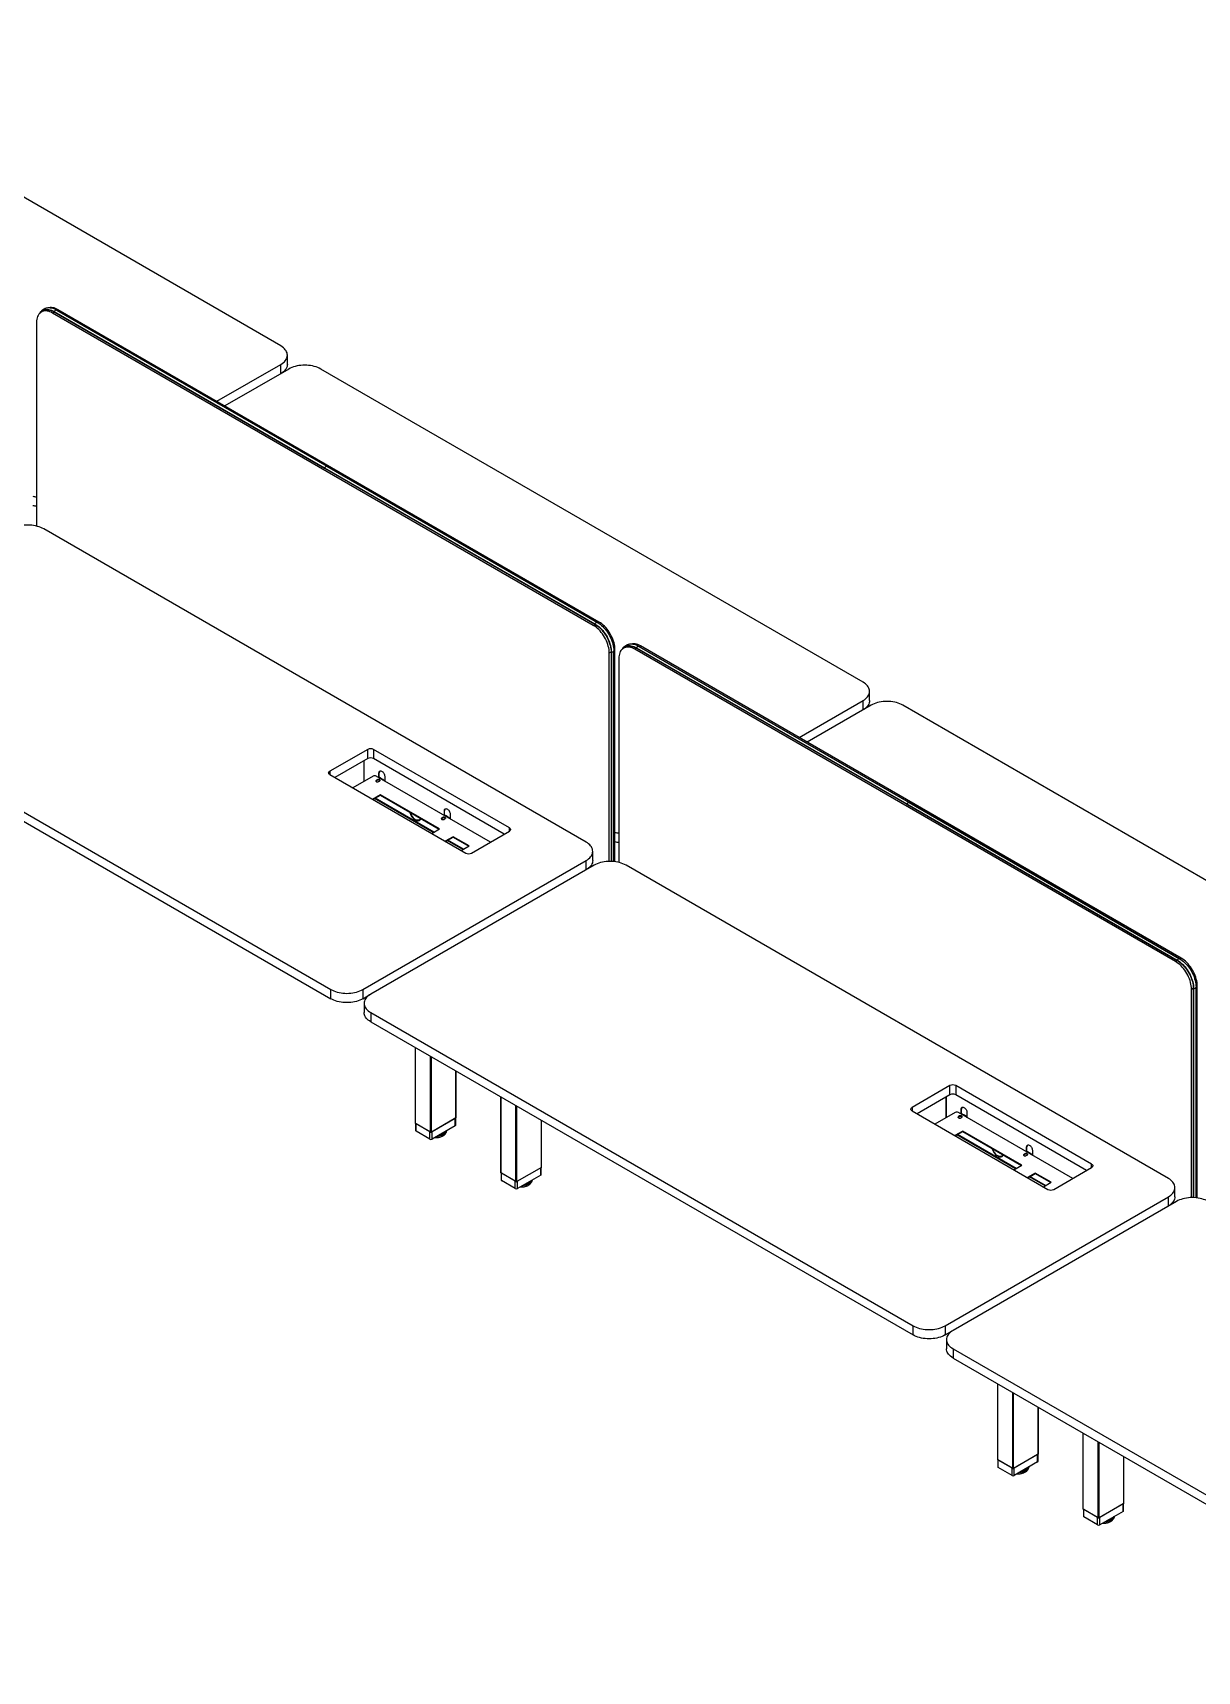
# Model space of a CAD drawing. Header units: millimetres. Extents: x -429 to 16771, y -1239 to 5751.
# Drawn here: x 11044 to 13625, y -183 to 3448 of the extents above; entities that cross this region are included whole.
import ezdxf

# ---------------------------------------------------------------- set-up
doc = ezdxf.new("R2010")
doc.units = ezdxf.units.MM
doc.header["$LTSCALE"] = 100

msp = doc.modelspace()

# ---------------------------------------------------------------- linework, layer by layer
at = {"color": 7, "linetype": 'Continuous', "lineweight": -3}
for p, q in [((11594.11, 2753.64), (10392.03, 3447.59)), ((11068.13, 2831.92), (11063.18, 2829.06)), ((11097.2, 2832.96), (11696.47, 2487)), ((11696.54, 2486.98), (11097.26, 2832.93)), ((11098.22, 2832.38), (11100.9, 2833.93)), ((12299.45, 2142.02), (11100.9, 2833.93)), ((11052.82, 2806.17), (11052.82, 2354.48)), ((11088.17, 2826.58), (11092.15, 2828.88)), ((12286.72, 2134.68), (11088.17, 2826.58)), ((11091.71, 2829.44), (11690.98, 2483.49)), ((11091.71, 2829.44), (11091.71, 2829.2)), ((11091.71, 2829.2), (11690.98, 2483.24)), ((11091.75, 2829.1), (11691.02, 2483.15)), ((11091.88, 2829.88), (11691.15, 2483.93)), ((11608.75, 2712.82), (11608.75, 2733.23)), ((11452.4, 2631.01), (11594.11, 2712.82)), ((11611.79, 2702.62), (11470.08, 2620.81)), ((11594.11, 2692.41), (11594.11, 2712.82)), ((12884.58, 2008.67), (11682.5, 2702.62)), ((11690.98, 2483.49), (12290.26, 2137.53)), ((11690.98, 2483.49), (11690.98, 2483.24)), ((11690.98, 2483.24), (12290.26, 2137.29)), ((11691.02, 2483.15), (12290.3, 2137.2)), ((11691.15, 2483.93), (12290.42, 2137.98)), ((11696.47, 2487), (12295.75, 2141.05)), ((12295.81, 2141.03), (11696.54, 2486.98)), ((12270.81, 1654.35), (11068.73, 2348.3)), ((12296.74, 2140.46), (12299.45, 2142.02)), ((12286.72, 2134.68), (12290.75, 2137)), ((12290.26, 2137.53), (12290.26, 2137.29)), ((12290.26, 2137.53), (12290.64, 2137.31)), ((12322.08, 2073.44), (12326.1, 2075.76)), ((12322.08, 1611.76), (12322.08, 2073.44)), ((12326.05, 2075.28), (12326.05, 1611.75)), ((12326.32, 2075.07), (12326.11, 2075.19)), ((12326.11, 2075.19), (12326.11, 1611.75)), ((12326.31, 2076.11), (12326.32, 2075.07)), ((12326.32, 2075.07), (12326.32, 1611.74)), ((12326.79, 2075), (12326.79, 1611.73)), ((12332.1, 2079.22), (12334.8, 2080.79)), ((12332.11, 2078.07), (12332.11, 1611.38)), ((12332.12, 1611.38), (12332.12, 2078.13)), ((12334.8, 1611.07), (12334.8, 2080.79)), ((12358.6, 2086.94), (12353.65, 2084.09)), ((12378.64, 2081.61), (12382.62, 2083.9)), ((13577.19, 1389.7), (12378.64, 2081.61)), ((12382.18, 2084.47), (12981.45, 1738.51)), ((12382.18, 2084.47), (12382.18, 2084.22)), ((12382.18, 2084.22), (12981.45, 1738.27)), ((12382.22, 2084.13), (12981.49, 1738.18)), ((12382.35, 2084.91), (12981.62, 1738.96)), ((12387.67, 2087.98), (12986.94, 1742.03)), ((12987.01, 1742.01), (12387.73, 2087.96)), ((12388.69, 2087.41), (12391.37, 2088.96)), ((13589.92, 1397.05), (12391.37, 2088.96)), ((12343.29, 2061.19), (12343.29, 1609.5)), ((10503.04, 2021.73), (11705.13, 1327.79)), ((10503.04, 2001.32), (11705.13, 1307.37)), ((12742.87, 1886.04), (12884.58, 1967.85)), ((12884.58, 1947.44), (12884.58, 1967.85)), ((12899.22, 1967.85), (12899.22, 1988.26)), ((12902.26, 1957.64), (12760.55, 1875.84)), ((14175.05, 1263.7), (12972.97, 1957.64)), ((11786.8, 1859.88), (11702.65, 1811.3)), ((11786.8, 1839.47), (11786.8, 1859.88)), ((12100.75, 1685.98), (11799.52, 1859.88)), ((11799.52, 1859.88), (11799.52, 1839.47)), ((11786.8, 1839.47), (11713.97, 1797.42)), ((11777.82, 1834.28), (11777.82, 1788.64)), ((11778.1, 1834.44), (11778.1, 1788.8)), ((12089.43, 1672.1), (11799.52, 1839.47)), ((11702.65, 1811.3), (11702.65, 1803.96)), ((11702.65, 1803.96), (12003.88, 1630.06)), ((11798.46, 1800.56), (11753.5, 1774.6)), ((12058.74, 1654.38), (11805.53, 1800.56)), ((11808.01, 1792.6), (11805.89, 1791.37)), ((11805.89, 1790.55), (11808.01, 1791.78)), ((11805.89, 1790.55), (11805.89, 1791.37)), ((11808.01, 1791.78), (11808.01, 1792.6)), ((11811.47, 1797.86), (11810.84, 1797.49)), ((11810.84, 1788.51), (11812.96, 1789.74)), ((11811.47, 1797.86), (11813.24, 1796.84)), ((11812.25, 1808.03), (11811.69, 1807.7)), ((11811.69, 1797.96), (11811.69, 1807.7)), ((11812.25, 1797.95), (11812.25, 1808.03)), ((11814.04, 1796.92), (11812.27, 1797.94)), ((11814.66, 1796.02), (11813.24, 1796.84)), ((11814.66, 1796.02), (11816.78, 1794.8)), ((11817.58, 1794.88), (11815.46, 1796.1)), ((11818.19, 1793.98), (11816.78, 1794.8)), ((11818.19, 1793.98), (11820.31, 1792.76)), ((11821.11, 1792.84), (11818.99, 1794.06)), ((11821.73, 1791.94), (11820.31, 1792.76)), ((11821.73, 1791.94), (11823.49, 1790.92)), ((11824.29, 1791), (11822.53, 1792.02)), ((11822.86, 1790.55), (11823.49, 1790.92)), ((11823.42, 1790.23), (11823.49, 1790.27)), ((11823.49, 1790.27), (11823.49, 1790.92)), ((11823.49, 1790.27), (11824.06, 1789.94)), ((11824.06, 1789.94), (11824.41, 1790.15)), ((11824.41, 1789.74), (11824.06, 1789.94)), ((11824.41, 1800.35), (11824.41, 1789.74)), ((11815.05, 1759.14), (11797.67, 1749.1)), ((11798.37, 1748.69), (11815.05, 1758.32)), ((11932.14, 1675.7), (11802.03, 1750.81)), ((11933.27, 1676.35), (11803.17, 1751.46)), ((11945.87, 1683.62), (11815.05, 1759.14)), ((11815.05, 1758.32), (11815.05, 1759.14)), ((11815.05, 1758.32), (11945.16, 1683.21)), ((11952.97, 1708.91), (11950.84, 1707.69)), ((11950.84, 1706.87), (11952.97, 1708.1)), ((11950.84, 1706.87), (11950.84, 1707.69)), ((11952.97, 1708.1), (11952.97, 1708.91)), ((11956.43, 1714.18), (11955.79, 1713.81)), ((11956.43, 1714.18), (11958.2, 1713.16)), ((11957.21, 1724.35), (11956.64, 1724.02)), ((11956.64, 1714.28), (11956.64, 1724.02)), ((11957.21, 1714.27), (11957.21, 1724.35)), ((11959, 1713.24), (11957.23, 1714.26)), ((11959.61, 1712.34), (11958.2, 1713.16)), ((11959.61, 1712.34), (11961.73, 1711.12)), ((11962.53, 1711.2), (11960.41, 1712.42)), ((11963.15, 1710.3), (11961.73, 1711.12)), ((11963.15, 1710.3), (11965.27, 1709.08)), ((11966.07, 1709.16), (11963.95, 1710.38)), ((11966.68, 1708.26), (11965.27, 1709.08)), ((11966.68, 1708.26), (11968.45, 1707.24)), ((11969.25, 1707.32), (11967.48, 1708.34)), ((11967.82, 1706.87), (11968.45, 1707.24)), ((11968.38, 1706.55), (11968.45, 1706.59)), ((11968.45, 1706.59), (11968.45, 1707.24)), ((11968.45, 1706.59), (11969.02, 1706.26)), ((11969.02, 1706.26), (11969.37, 1706.46)), ((11969.37, 1706.06), (11969.02, 1706.26)), ((11969.37, 1716.67), (11969.37, 1706.06)), ((12981.45, 1738.51), (13580.73, 1392.56)), ((12981.45, 1738.51), (12981.45, 1738.27)), ((12981.45, 1738.27), (13580.73, 1392.32)), ((12981.49, 1738.18), (13580.77, 1392.23)), ((12981.62, 1738.96), (13580.89, 1393)), ((12986.94, 1742.03), (13586.22, 1396.08)), ((13586.28, 1396.06), (12987.01, 1742.01)), ((11891.59, 1704.03), (11891.59, 1704.85)), ((11893, 1704.03), (11893, 1703.21)), ((11893, 1703.21), (11893.57, 1703.54)), ((11893.57, 1703.75), (11893.57, 1703.54)), ((11900.94, 1703.33), (11901.93, 1702.76)), ((11901.3, 1703.52), (11901.86, 1703.85)), ((11928.48, 1673.59), (11945.87, 1683.62)), ((11955.79, 1704.83), (11957.92, 1706.06)), ((12016.61, 1630.06), (12100.75, 1678.64)), ((12100.75, 1678.64), (12100.75, 1685.98)), ((11975.92, 1666.27), (11958.53, 1656.24)), ((11959.24, 1655.83), (11975.92, 1665.46)), ((11997.55, 1637.94), (11962.9, 1657.94)), ((11998.68, 1638.59), (11964.03, 1658.59)), ((12011.28, 1645.86), (11975.92, 1666.27)), ((11975.92, 1665.46), (11975.92, 1666.27)), ((11975.92, 1665.46), (12010.57, 1645.45)), ((11993.89, 1635.83), (12011.28, 1645.86)), ((12285.46, 1613.52), (12285.46, 1633.94)), ((11775.84, 1327.79), (12270.81, 1613.53)), ((12288.49, 1603.32), (11793.51, 1317.58)), ((12270.81, 1593.12), (12270.81, 1613.53)), ((13561.28, 909.38), (12359.2, 1603.32)), ((13577.19, 1389.7), (13581.22, 1392.03)), ((13580.73, 1392.56), (13580.73, 1392.32)), ((13580.73, 1392.56), (13581.11, 1392.34)), ((13587.21, 1395.49), (13589.92, 1397.05)), ((11705.13, 1307.37), (11705.13, 1327.79)), ((11775.84, 1327.79), (11775.84, 1307.37)), ((11775.84, 1307.37), (11793.07, 1317.32)), ((13612.55, 1328.47), (13616.57, 1330.79)), ((13612.55, 866.79), (13612.55, 1328.47)), ((13616.52, 1330.3), (13616.52, 866.78)), ((13616.79, 1330.1), (13616.58, 1330.22)), ((13616.58, 1330.22), (13616.58, 866.77)), ((13616.78, 1331.14), (13616.79, 1330.1)), ((13616.79, 1330.1), (13616.79, 866.77)), ((13617.26, 1330.02), (13617.26, 866.75)), ((13622.57, 1334.25), (13625.27, 1335.81)), ((13622.58, 1333.1), (13622.58, 866.41)), ((13622.59, 866.41), (13622.59, 1333.16)), ((13625.27, 866.1), (13625.27, 1335.81)), ((11778.87, 1297.17), (11778.87, 1276.76)), ((11793.51, 1276.76), (12995.6, 582.81)), ((11793.51, 1276.76), (11793.51, 1256.35)), ((11793.51, 1256.35), (12995.6, 562.4)), ((11892.07, 1199.45), (11892.07, 1031.55)), ((11892.51, 1030.94), (11892.51, 1199.2)), ((11925.74, 1011.76), (11925.74, 1180.01)), ((11927.86, 1011.76), (11927.86, 1178.79)), ((11982.31, 1043.19), (11982.31, 1147.36)), ((11982.75, 1043.8), (11982.75, 1147.1)), ((12081.57, 1090.05), (12081.57, 922.16)), ((12082.01, 921.54), (12082.01, 1089.8)), ((13077.27, 1114.91), (12993.12, 1066.33)), ((13077.27, 1094.49), (13004.44, 1052.45)), ((13068.29, 1089.31), (13068.29, 1043.66)), ((13068.57, 1089.47), (13068.57, 1043.83)), ((13077.27, 1094.49), (13077.27, 1114.91)), ((13391.22, 941.01), (13089.99, 1114.91)), ((13089.99, 1114.91), (13089.99, 1094.49)), ((13379.9, 927.13), (13089.99, 1094.49)), ((12115.25, 902.36), (12115.25, 1070.61)), ((12117.37, 902.36), (12117.37, 1069.39)), ((12993.12, 1066.33), (12993.12, 1058.98)), ((12993.12, 1058.98), (13294.35, 885.09)), ((13088.93, 1055.58), (13043.97, 1029.63)), ((13349.21, 909.41), (13096, 1055.58)), ((13101.94, 1052.89), (13101.31, 1052.52)), ((13101.94, 1052.89), (13103.71, 1051.87)), ((13102.72, 1063.05), (13102.16, 1062.73)), ((13102.16, 1052.99), (13102.16, 1062.73)), ((13102.72, 1052.98), (13102.72, 1063.05)), ((13104.51, 1051.95), (13102.74, 1052.97)), ((13114.88, 1055.38), (13114.88, 1044.77)), ((11925.74, 1011.76), (11892.51, 1030.94)), ((11892.9, 1030.72), (11892.9, 1015.22)), ((11924.33, 1012.57), (11893.92, 1030.13)), ((11893.92, 1013.8), (11893.92, 1030.13)), ((11982.31, 1043.19), (11927.86, 1011.76)), ((11980.9, 1042.37), (11929.28, 1012.57)), ((11980.9, 1026.04), (11929.28, 996.24)), ((11980.9, 1026.04), (11980.9, 1042.37)), ((11981.92, 1027.47), (11981.92, 1042.96)), ((12171.82, 933.79), (12171.82, 1037.96)), ((12172.26, 934.4), (12172.26, 1037.7)), ((13098.48, 1047.62), (13096.36, 1046.4)), ((13096.36, 1045.58), (13098.48, 1046.81)), ((13096.36, 1045.58), (13096.36, 1046.4)), ((13098.48, 1046.81), (13098.48, 1047.62)), ((13101.31, 1043.54), (13103.43, 1044.77)), ((13105.13, 1051.05), (13103.71, 1051.87)), ((13105.13, 1051.05), (13107.25, 1049.83)), ((13108.05, 1049.91), (13105.93, 1051.13)), ((13108.66, 1049.01), (13107.25, 1049.83)), ((13108.66, 1049.01), (13110.78, 1047.79)), ((13111.58, 1047.87), (13109.46, 1049.09)), ((13112.2, 1046.97), (13110.78, 1047.79)), ((13112.2, 1046.97), (13113.96, 1045.95)), ((13114.76, 1046.03), (13113, 1047.05)), ((13113.33, 1045.58), (13113.96, 1045.95)), ((13113.89, 1045.26), (13113.96, 1045.3)), ((13113.96, 1045.3), (13113.96, 1045.95)), ((13113.96, 1045.3), (13114.53, 1044.97)), ((13114.53, 1044.97), (13114.88, 1045.17)), ((13114.88, 1044.77), (13114.53, 1044.97)), ((11924.33, 996.24), (11893.92, 1013.8)), ((11924.33, 996.24), (11924.33, 1012.57)), ((11929.28, 996.24), (11929.28, 1012.57)), ((13105.52, 1014.17), (13088.14, 1004.13)), ((13088.84, 1003.72), (13105.52, 1013.35)), ((13222.61, 930.73), (13092.5, 1005.83)), ((13223.74, 931.38), (13093.64, 1006.49)), ((13236.34, 938.65), (13105.52, 1014.17)), ((13105.52, 1013.35), (13105.52, 1014.17)), ((13105.52, 1013.35), (13235.63, 938.24)), ((13182.06, 959.06), (13182.06, 959.87)), ((13183.47, 959.06), (13183.47, 958.24)), ((13183.47, 958.24), (13184.04, 958.57)), ((13184.04, 958.78), (13184.04, 958.57)), ((13191.41, 958.36), (13192.4, 957.79)), ((13191.77, 958.55), (13192.33, 958.88)), ((13243.44, 963.94), (13241.31, 962.72)), ((13241.31, 961.9), (13243.44, 963.13)), ((13241.31, 961.9), (13241.31, 962.72)), ((13243.44, 963.13), (13243.44, 963.94)), ((13246.9, 969.21), (13246.26, 968.84)), ((13246.26, 959.86), (13248.39, 961.08)), ((13246.9, 969.21), (13248.67, 968.19)), ((13247.68, 979.37), (13247.11, 979.05)), ((13247.11, 969.31), (13247.11, 979.05)), ((13247.68, 969.3), (13247.68, 979.37)), ((13249.47, 968.27), (13247.7, 969.29)), ((13250.08, 967.37), (13248.67, 968.19)), ((13250.08, 967.37), (13252.2, 966.15)), ((13253, 966.23), (13250.88, 967.45)), ((13253.62, 965.33), (13252.2, 966.15)), ((13253.62, 965.33), (13255.74, 964.1)), ((13256.54, 964.18), (13254.42, 965.41)), ((13257.15, 963.29), (13255.74, 964.1)), ((13257.15, 963.29), (13258.92, 962.27)), ((13259.72, 962.35), (13257.95, 963.37)), ((13258.29, 961.9), (13258.92, 962.27)), ((13258.85, 961.57), (13258.92, 961.61)), ((13258.92, 961.61), (13258.92, 962.27)), ((13258.92, 961.61), (13259.49, 961.29)), ((13259.49, 961.29), (13259.84, 961.49)), ((13259.84, 961.08), (13259.49, 961.29)), ((13259.84, 971.7), (13259.84, 961.08)), ((12115.25, 902.36), (12082.01, 921.54)), ((12082.4, 921.32), (12082.4, 905.83)), ((12113.83, 903.17), (12083.43, 920.73)), ((12083.43, 904.4), (12083.43, 920.73)), ((12171.82, 933.79), (12117.37, 902.36)), ((12170.4, 932.97), (12118.78, 903.17)), ((12170.4, 916.64), (12118.78, 886.84)), ((12170.4, 916.64), (12170.4, 932.97)), ((12171.43, 918.07), (12171.43, 933.57)), ((13218.95, 928.61), (13236.34, 938.65)), ((13266.39, 921.3), (13249, 911.26)), ((13249.71, 910.86), (13266.39, 920.48)), ((13288.02, 892.97), (13253.37, 912.97)), ((13289.15, 893.62), (13254.5, 913.62)), ((13301.74, 900.89), (13266.39, 921.3)), ((13266.39, 920.48), (13266.39, 921.3)), ((13266.39, 920.48), (13301.04, 900.48)), ((13307.08, 885.09), (13391.22, 933.66)), ((13391.22, 933.66), (13391.22, 941.01)), ((12113.83, 886.84), (12083.43, 904.4)), ((12113.83, 886.84), (12113.83, 903.17)), ((12118.78, 886.84), (12118.78, 903.17)), ((13284.36, 890.85), (13301.74, 900.89)), ((13575.93, 868.55), (13575.93, 888.97)), ((13066.31, 582.81), (13561.28, 868.56)), ((13578.96, 858.35), (13083.98, 572.61)), ((13561.28, 848.15), (13561.28, 868.56)), ((12995.6, 562.4), (12995.6, 582.81)), ((13066.31, 582.81), (13066.31, 562.4)), ((13066.31, 562.4), (13083.54, 572.35)), ((13069.34, 552.2), (13069.34, 531.78)), ((13083.98, 531.79), (14286.07, -162.16)), ((13083.98, 531.79), (13083.98, 511.37)), ((13083.98, 511.37), (14286.07, -182.57)), ((13182.54, 454.48), (13182.54, 286.58)), ((13182.98, 285.97), (13182.98, 454.23)), ((13216.21, 266.78), (13216.21, 435.04)), ((13218.33, 266.78), (13218.33, 433.81)), ((13272.78, 298.22), (13272.78, 402.38)), ((13273.22, 298.83), (13273.22, 402.13)), ((13372.04, 345.08), (13372.04, 177.18)), ((13372.48, 176.57), (13372.48, 344.83)), ((13272.78, 298.22), (13218.33, 266.78)), ((13271.37, 297.4), (13219.75, 267.6)), ((13271.37, 281.07), (13271.37, 297.4)), ((13272.39, 282.5), (13272.39, 297.99)), ((13405.72, 157.39), (13405.72, 325.64)), ((13407.84, 157.39), (13407.84, 324.42)), ((13462.29, 188.82), (13462.29, 292.98)), ((13462.73, 189.43), (13462.73, 292.73)), ((13216.21, 266.78), (13182.98, 285.97)), ((13183.37, 285.75), (13183.37, 270.25)), ((13214.8, 267.6), (13184.39, 285.15)), ((13184.39, 268.82), (13184.39, 285.15)), ((13214.8, 251.27), (13184.39, 268.82)), ((13214.8, 251.27), (13214.8, 267.6)), ((13271.37, 281.07), (13219.75, 251.27)), ((13219.75, 251.27), (13219.75, 267.6)), ((13462.29, 188.82), (13407.84, 157.39)), ((13460.87, 188), (13409.25, 158.2)), ((13460.87, 171.67), (13460.87, 188)), ((13461.9, 173.1), (13461.9, 188.59)), ((13405.72, 157.39), (13372.48, 176.57)), ((13372.87, 176.35), (13372.87, 160.85)), ((13404.3, 158.2), (13373.9, 175.75)), ((13373.9, 159.42), (13373.9, 175.75)), ((13404.3, 141.87), (13373.9, 159.42)), ((13404.3, 141.87), (13404.3, 158.2)), ((13460.87, 171.67), (13409.25, 141.87)), ((13409.25, 141.87), (13409.25, 158.2))]:
    msp.add_line(p, q, dxfattribs=at)
at = {"color": 7, "linetype": 'Continuous', "lineweight": -3, "flags": 128}
for points in [[(11061.44, 2827.9), (11062.17, 2828.74), (11064.08, 2830.51), (11066.21, 2831.96), (11068.53, 2833.08), (11071.03, 2833.85), (11073.68, 2834.27), (11076.47, 2834.34), (11079.38, 2834.05), (11082.38, 2833.41), (11085.45, 2832.42), (11088.57, 2831.1), (11091.71, 2829.44)], [(11062.46, 2828.62), (11064.25, 2830.26), (11066.36, 2831.7), (11068.67, 2832.81), (11071.15, 2833.58), (11073.79, 2834), (11076.56, 2834.06), (11079.45, 2833.78), (11082.43, 2833.14), (11085.48, 2832.16), (11088.59, 2830.84), (11091.71, 2829.2)], [(11064.85, 2830.02), (11066.45, 2831.48), (11066.69, 2831.66)], [(11066.15, 2830.77), (11066.84, 2831.36), (11068.65, 2832.62)], [(11068.13, 2831.92), (11070.4, 2833.01), (11072.84, 2833.76)], [(11068.15, 2833.41), (11069.54, 2833.92), (11071.99, 2834.53), (11074.57, 2834.81), (11077.27, 2834.78), (11080.07, 2834.42), (11082.95, 2833.75), (11085.89, 2832.77), (11088.87, 2831.47), (11091.88, 2829.88)], [(11100.9, 2833.93), (11097.82, 2835.55), (11094.76, 2836.85), (11091.75, 2837.82), (11088.81, 2838.45), (11085.96, 2838.73), (11083.22, 2838.67), (11080.62, 2838.25), (11079.72, 2838.02)], [(11097.26, 2832.93), (11097.24, 2832.95), (11097.2, 2832.96)], [(11088.17, 2826.58), (11085.09, 2828.21), (11082.04, 2829.51), (11079.02, 2830.47), (11076.08, 2831.1), (11073.23, 2831.38), (11070.5, 2831.32), (11067.9, 2830.91), (11065.45, 2830.15), (11063.17, 2829.06), (11061.09, 2827.63), (11059.21, 2825.89), (11057.56, 2823.84), (11056.13, 2821.51), (11054.95, 2818.9), (11054.02, 2816.04), (11053.36, 2812.95), (11052.95, 2809.65), (11052.82, 2806.17)], [(11594.11, 2712.82), (11597.06, 2714.68), (11599.71, 2716.68), (11602.06, 2718.8), (11604.07, 2721.03), (11605.74, 2723.36), (11607.05, 2725.76), (11607.99, 2728.22), (11608.56, 2730.72), (11608.75, 2733.23), (11608.56, 2735.75), (11607.99, 2738.24), (11607.05, 2740.7), (11605.74, 2743.1), (11604.07, 2745.43), (11602.06, 2747.66), (11599.71, 2749.79), (11597.06, 2751.79), (11594.11, 2753.64)], [(11608.75, 2712.82), (11608.56, 2710.3), (11607.99, 2707.81), (11607.05, 2705.35), (11605.74, 2702.95), (11604.07, 2700.62), (11602.06, 2698.39), (11599.71, 2696.26), (11597.06, 2694.26), (11594.56, 2692.67)], [(11682.5, 2702.62), (11679.28, 2704.32), (11675.82, 2705.85), (11672.14, 2707.2), (11668.27, 2708.37), (11664.24, 2709.33), (11660.08, 2710.09), (11655.82, 2710.63), (11651.5, 2710.96), (11647.14, 2711.07), (11642.78, 2710.96), (11638.46, 2710.63), (11634.2, 2710.09), (11630.04, 2709.33), (11626.01, 2708.37), (11622.14, 2707.2), (11618.46, 2705.85), (11615, 2704.32), (11611.79, 2702.62)], [(11696.54, 2486.98), (11696.51, 2486.99), (11696.47, 2487)], [(11068.73, 2348.3), (11065.51, 2350), (11062.05, 2351.53), (11058.37, 2352.88), (11054.5, 2354.05), (11050.47, 2355.01), (11046.31, 2355.77), (11042.06, 2356.31), (11037.73, 2356.64), (11033.37, 2356.75), (11029.02, 2356.64), (11024.69, 2356.31), (11020.43, 2355.77), (11016.27, 2355.01), (11012.24, 2354.05), (11008.37, 2352.88), (11004.7, 2351.53), (11001.23, 2350), (10998.02, 2348.3)], [(12334.8, 2080.79), (12334.67, 2084.42), (12334.27, 2088.19), (12333.6, 2092.05), (12332.67, 2095.98), (12331.49, 2099.95), (12330.07, 2103.94), (12328.41, 2107.9), (12326.53, 2111.81), (12324.45, 2115.63), (12322.17, 2119.35), (12319.73, 2122.93), (12317.13, 2126.35), (12314.39, 2129.57), (12311.54, 2132.58), (12308.6, 2135.35), (12305.59, 2137.86), (12302.53, 2140.09), (12299.45, 2142.02)], [(12322.08, 2073.44), (12321.94, 2077.08), (12321.54, 2080.84), (12320.87, 2084.7), (12319.94, 2088.63), (12318.76, 2092.61), (12317.34, 2096.59), (12315.68, 2100.55), (12313.8, 2104.46), (12311.72, 2108.29), (12309.45, 2112.01), (12307, 2115.59), (12304.4, 2119), (12301.66, 2122.23), (12298.81, 2125.23), (12295.87, 2128), (12292.86, 2130.51), (12289.8, 2132.74), (12286.72, 2134.68)], [(12290.26, 2137.29), (12293.38, 2135.33), (12296.48, 2133.07), (12299.53, 2130.52), (12302.52, 2127.71), (12305.41, 2124.66), (12308.18, 2121.39), (12310.82, 2117.93), (12313.3, 2114.3), (12315.61, 2110.53), (12317.72, 2106.65), (12319.62, 2102.68), (12321.3, 2098.67), (12322.75, 2094.63), (12323.94, 2090.6), (12324.88, 2086.61), (12325.56, 2082.7), (12325.97, 2078.88), (12326.11, 2075.19)], [(12290.42, 2137.98), (12293.43, 2136.1), (12296.41, 2133.95), (12299.35, 2131.54), (12302.23, 2128.89), (12305.03, 2126.01), (12307.73, 2122.93), (12310.31, 2119.66), (12312.76, 2116.23), (12315.05, 2112.66), (12317.18, 2108.98), (12319.12, 2105.21), (12320.86, 2101.38), (12322.4, 2097.51), (12323.72, 2093.63), (12324.82, 2089.77), (12325.67, 2085.95), (12326.29, 2082.19), (12326.66, 2078.53), (12326.79, 2075)], [(12290.64, 2137.31), (12293.4, 2135.56), (12296.52, 2133.29), (12299.59, 2130.73), (12302.59, 2127.9), (12305.5, 2124.83), (12308.29, 2121.55), (12310.94, 2118.06), (12313.44, 2114.41), (12315.76, 2110.62), (12317.88, 2106.71), (12319.8, 2102.72), (12321.49, 2098.68), (12322.94, 2094.62), (12324.14, 2090.57), (12325.09, 2086.56), (12325.77, 2082.62), (12326.18, 2078.78), (12326.31, 2076.11)], [(12295.75, 2141.05), (12298.75, 2139.17), (12301.73, 2137.02), (12304.67, 2134.61), (12307.55, 2131.96), (12310.35, 2129.08), (12313.05, 2126), (12315.63, 2122.73), (12318.08, 2119.3), (12320.37, 2115.74), (12322.5, 2112.06), (12324.44, 2108.29), (12326.19, 2104.45), (12327.73, 2100.58), (12329.05, 2096.7), (12330.14, 2092.84), (12331, 2089.02), (12331.61, 2085.27), (12331.98, 2081.61), (12332.11, 2078.07)], [(12295.81, 2141.03), (12295.78, 2141.04), (12295.75, 2141.05)], [(12332.12, 2078.13), (12332.12, 2078.1), (12332.11, 2078.07)], [(12378.64, 2081.61), (12375.56, 2083.23), (12372.51, 2084.53), (12369.49, 2085.5), (12366.55, 2086.13), (12363.7, 2086.41), (12360.97, 2086.35), (12358.37, 2085.93), (12355.92, 2085.18), (12353.64, 2084.08), (12351.56, 2082.66), (12349.68, 2080.92), (12348.03, 2078.87), (12346.6, 2076.54), (12345.42, 2073.93), (12344.49, 2071.06), (12343.83, 2067.97), (12343.42, 2064.67), (12343.29, 2061.19)], [(12351.91, 2082.93), (12352.64, 2083.76), (12354.55, 2085.54), (12356.68, 2086.99), (12359, 2088.11), (12361.5, 2088.88), (12364.15, 2089.3), (12366.94, 2089.36), (12369.85, 2089.08), (12372.85, 2088.44), (12375.92, 2087.45), (12379.04, 2086.12), (12382.18, 2084.47)], [(12352.93, 2083.65), (12354.72, 2085.29), (12356.83, 2086.73), (12359.14, 2087.84), (12361.62, 2088.61), (12364.25, 2089.02), (12367.03, 2089.09), (12369.92, 2088.8), (12372.9, 2088.17), (12375.95, 2087.19), (12379.06, 2085.87), (12382.18, 2084.22)], [(12355.32, 2085.05), (12356.92, 2086.51), (12357.16, 2086.69)], [(12356.62, 2085.8), (12357.31, 2086.38), (12359.12, 2087.65)], [(12358.6, 2086.94), (12360.87, 2088.04), (12363.31, 2088.79)], [(12358.62, 2088.44), (12360.01, 2088.95), (12362.46, 2089.55), (12365.04, 2089.84), (12367.74, 2089.81), (12370.54, 2089.45), (12373.42, 2088.78), (12376.36, 2087.79), (12379.34, 2086.5), (12382.35, 2084.91)], [(12391.37, 2088.96), (12388.29, 2090.58), (12385.23, 2091.88), (12382.22, 2092.85), (12379.28, 2093.48), (12376.43, 2093.76), (12373.69, 2093.69), (12371.09, 2093.28), (12370.19, 2093.05)], [(12387.73, 2087.96), (12387.71, 2087.97), (12387.67, 2087.98)], [(12884.58, 1967.85), (12887.53, 1969.71), (12890.18, 1971.7), (12892.53, 1973.83), (12894.54, 1976.06), (12896.21, 1978.39), (12897.52, 1980.79), (12898.46, 1983.25), (12899.03, 1985.74), (12899.22, 1988.26), (12899.03, 1990.77), (12898.46, 1993.27), (12897.52, 1995.73), (12896.21, 1998.13), (12894.54, 2000.46), (12892.53, 2002.69), (12890.18, 2004.82), (12887.53, 2006.81), (12884.58, 2008.67)], [(12899.22, 1967.85), (12899.03, 1965.33), (12898.46, 1962.83), (12897.52, 1960.38), (12896.21, 1957.97), (12894.54, 1955.65), (12892.53, 1953.41), (12890.18, 1951.29), (12887.53, 1949.29), (12885.03, 1947.7)], [(12972.97, 1957.64), (12969.75, 1959.35), (12966.29, 1960.88), (12962.61, 1962.23), (12958.74, 1963.39), (12954.71, 1964.36), (12950.55, 1965.11), (12946.29, 1965.66), (12941.97, 1965.99), (12937.61, 1966.1), (12933.25, 1965.99), (12928.93, 1965.66), (12924.67, 1965.11), (12920.51, 1964.36), (12916.48, 1963.39), (12912.61, 1962.23), (12908.93, 1960.88), (12905.47, 1959.35), (12902.26, 1957.64)], [(11702.65, 1803.96), (11701.53, 1804.74), (11700.7, 1805.64), (11700.19, 1806.62), (11700.01, 1807.63), (11700.19, 1808.64), (11700.7, 1809.62), (11701.53, 1810.52), (11702.65, 1811.3)], [(11805.89, 1791.37), (11805.19, 1790.8), (11804.88, 1790.12), (11804.98, 1789.42), (11805.5, 1788.78), (11806.36, 1788.29), (11807.46, 1787.99), (11808.67, 1787.93), (11809.84, 1788.11), (11810.84, 1788.51)], [(11804.94, 1789.53), (11805.19, 1789.98), (11805.89, 1790.55)], [(11812.96, 1789.74), (11813.66, 1790.31), (11813.97, 1790.99), (11813.86, 1791.69), (11813.35, 1792.33), (11812.49, 1792.82), (11811.39, 1793.12), (11810.18, 1793.18), (11809.01, 1793), (11808.01, 1792.6)], [(11808.01, 1791.78), (11809.01, 1792.18), (11810.18, 1792.36), (11811.39, 1792.3), (11812.49, 1792.01), (11813.35, 1791.51), (11813.86, 1790.87), (11813.91, 1790.76)], [(11812.82, 1791.7), (11811.78, 1792.15), (11811.06, 1792.34)], [(11811.69, 1807.7), (11811.83, 1809.15), (11812.24, 1810.37), (11812.9, 1811.32), (11813.79, 1811.95), (11814.87, 1812.23), (11816.08, 1812.15), (11817.39, 1811.72), (11818.72, 1810.95), (11820.02, 1809.88), (11821.23, 1808.55), (11822.31, 1807.03), (11823.2, 1805.37), (11823.86, 1803.66), (11824.28, 1801.96), (11824.41, 1800.35)], [(11813.9, 1790.73), (11813.61, 1791.1), (11812.82, 1791.7)], [(11813.69, 1790.36), (11813.61, 1790.44), (11812.82, 1791.04)], [(11888.72, 1707.07), (11890.2, 1705.77), (11891.59, 1704.73)], [(11904.14, 1706.89), (11903.51, 1705.68), (11902.51, 1704.45), (11901.3, 1703.53), (11899.89, 1702.94), (11898.33, 1702.69), (11896.63, 1702.79), (11894.84, 1703.24), (11893, 1704.03)], [(11893, 1703.21), (11894.96, 1702.37), (11896.85, 1701.89), (11898.65, 1701.78), (11900.31, 1702.03), (11901.8, 1702.66), (11903.08, 1703.64), (11904.14, 1704.95), (11904.9, 1706.46)], [(11950.84, 1707.69), (11950.15, 1707.11), (11949.83, 1706.44), (11949.94, 1705.74), (11950.45, 1705.1), (11951.31, 1704.61), (11952.41, 1704.31), (11953.62, 1704.25), (11954.8, 1704.43), (11955.79, 1704.83)], [(11949.89, 1705.85), (11950.15, 1706.3), (11950.84, 1706.87)], [(11957.92, 1706.06), (11958.61, 1706.63), (11958.93, 1707.31), (11958.82, 1708.01), (11958.31, 1708.64), (11957.45, 1709.14), (11956.35, 1709.44), (11955.14, 1709.5), (11953.96, 1709.32), (11952.97, 1708.91)], [(11952.97, 1708.1), (11953.96, 1708.5), (11955.14, 1708.68), (11956.35, 1708.62), (11957.45, 1708.32), (11958.31, 1707.83), (11958.82, 1707.19), (11958.87, 1707.08)], [(11957.77, 1708.02), (11956.73, 1708.47), (11956.01, 1708.66)], [(11956.64, 1724.02), (11956.78, 1725.47), (11957.19, 1726.69), (11957.86, 1727.64), (11958.75, 1728.26), (11959.83, 1728.55), (11961.04, 1728.47), (11962.34, 1728.04), (11963.67, 1727.27), (11964.97, 1726.2), (11966.19, 1724.87), (11967.27, 1723.35), (11968.16, 1721.69), (11968.82, 1719.98), (11969.23, 1718.28), (11969.37, 1716.67)], [(11958.86, 1707.05), (11958.56, 1707.41), (11957.77, 1708.02)], [(11958.65, 1706.67), (11958.56, 1706.76), (11957.77, 1707.36)], [(12987.01, 1742.01), (12986.98, 1742.02), (12986.94, 1742.03)], [(12100.75, 1685.98), (12101.87, 1685.2), (12102.7, 1684.3), (12103.21, 1683.32), (12103.39, 1682.31), (12103.21, 1681.3), (12102.7, 1680.32), (12101.87, 1679.42), (12100.75, 1678.64)], [(12270.81, 1613.53), (12273.76, 1615.38), (12276.41, 1617.38), (12278.76, 1619.51), (12280.77, 1621.74), (12282.44, 1624.07), (12283.75, 1626.47), (12284.7, 1628.93), (12285.27, 1631.42), (12285.46, 1633.94), (12285.27, 1636.45), (12284.7, 1638.95), (12283.75, 1641.41), (12282.44, 1643.81), (12280.77, 1646.14), (12278.76, 1648.37), (12276.41, 1650.49), (12273.76, 1652.49), (12270.81, 1654.35)], [(12285.46, 1613.52), (12285.27, 1611.01), (12284.7, 1608.51), (12283.75, 1606.05), (12282.44, 1603.65), (12280.77, 1601.33), (12278.76, 1599.09), (12276.41, 1596.97), (12273.76, 1594.97), (12271.26, 1593.38)], [(12359.2, 1603.32), (12355.98, 1605.02), (12352.52, 1606.56), (12348.84, 1607.91), (12344.97, 1609.07), (12340.94, 1610.04), (12336.78, 1610.79), (12332.53, 1611.34), (12328.2, 1611.67), (12323.84, 1611.78), (12319.49, 1611.67), (12315.16, 1611.34), (12310.9, 1610.79), (12306.74, 1610.04), (12302.71, 1609.07), (12298.84, 1607.91), (12295.16, 1606.56), (12291.7, 1605.02), (12288.49, 1603.32)], [(13612.55, 1328.47), (13612.41, 1332.1), (13612.01, 1335.87), (13611.34, 1339.73), (13610.41, 1343.66), (13609.23, 1347.63), (13607.81, 1351.61), (13606.15, 1355.58), (13604.27, 1359.49), (13602.19, 1363.31), (13599.92, 1367.03), (13597.47, 1370.61), (13594.87, 1374.03), (13592.13, 1377.25), (13589.28, 1380.26), (13586.34, 1383.03), (13583.33, 1385.54), (13580.27, 1387.77), (13577.19, 1389.7)], [(13580.73, 1392.32), (13583.85, 1390.36), (13586.95, 1388.09), (13590, 1385.55), (13592.99, 1382.74), (13595.88, 1379.69), (13598.65, 1376.42), (13601.29, 1372.96), (13603.77, 1369.33), (13606.08, 1365.56), (13608.19, 1361.67), (13610.09, 1357.71), (13611.77, 1353.69), (13613.22, 1349.66), (13614.41, 1345.63), (13615.35, 1341.64), (13616.03, 1337.73), (13616.44, 1333.91), (13616.58, 1330.22)], [(13580.89, 1393), (13583.9, 1391.13), (13586.88, 1388.98), (13589.82, 1386.57), (13592.7, 1383.91), (13595.5, 1381.04), (13598.2, 1377.95), (13600.78, 1374.69), (13603.23, 1371.26), (13605.52, 1367.69), (13607.65, 1364.01), (13609.59, 1360.24), (13611.33, 1356.41), (13612.87, 1352.54), (13614.19, 1348.66), (13615.29, 1344.79), (13616.14, 1340.97), (13616.76, 1337.22), (13617.13, 1333.56), (13617.26, 1330.02)], [(13581.11, 1392.34), (13583.87, 1390.59), (13586.99, 1388.31), (13590.06, 1385.75), (13593.06, 1382.93), (13595.97, 1379.86), (13598.76, 1376.57), (13601.41, 1373.09), (13603.91, 1369.44), (13606.23, 1365.64), (13608.35, 1361.74), (13610.27, 1357.75), (13611.96, 1353.71), (13613.41, 1349.65), (13614.61, 1345.6), (13615.56, 1341.59), (13616.24, 1337.65), (13616.65, 1333.81), (13616.78, 1331.14)], [(13586.22, 1396.08), (13589.22, 1394.2), (13592.2, 1392.05), (13595.14, 1389.64), (13598.02, 1386.99), (13600.82, 1384.11), (13603.52, 1381.03), (13606.1, 1377.76), (13608.55, 1374.33), (13610.84, 1370.76), (13612.97, 1367.08), (13614.91, 1363.31), (13616.66, 1359.48), (13618.2, 1355.61), (13619.52, 1351.73), (13620.61, 1347.87), (13621.47, 1344.05), (13622.08, 1340.29), (13622.45, 1336.64), (13622.58, 1333.1)], [(13586.28, 1396.06), (13586.25, 1396.07), (13586.22, 1396.08)], [(13625.27, 1335.81), (13625.14, 1339.45), (13624.74, 1343.21), (13624.07, 1347.08), (13623.14, 1351.01), (13621.96, 1354.98), (13620.54, 1358.96), (13618.88, 1362.92), (13617, 1366.83), (13614.92, 1370.66), (13612.64, 1374.38), (13610.2, 1377.96), (13607.6, 1381.38), (13604.86, 1384.6), (13602.01, 1387.61), (13599.07, 1390.38), (13596.06, 1392.89), (13593, 1395.12), (13589.92, 1397.05)], [(11705.13, 1327.79), (11708.34, 1326.08), (11711.8, 1324.55), (11715.48, 1323.2), (11719.35, 1322.04), (11723.38, 1321.07), (11727.54, 1320.31), (11731.8, 1319.77), (11736.12, 1319.44), (11740.48, 1319.33), (11744.84, 1319.44), (11749.16, 1319.77), (11753.42, 1320.31), (11757.58, 1321.07), (11761.61, 1322.04), (11765.48, 1323.2), (11769.16, 1324.55), (11772.62, 1326.08), (11775.84, 1327.79)], [(11775.84, 1307.37), (11772.62, 1305.67), (11769.16, 1304.14), (11765.48, 1302.78), (11761.61, 1301.62), (11757.58, 1300.66), (11753.42, 1299.9), (11749.16, 1299.36), (11744.84, 1299.03), (11740.48, 1298.92), (11736.12, 1299.03), (11731.8, 1299.36), (11727.54, 1299.9), (11723.38, 1300.66), (11719.35, 1301.62), (11715.48, 1302.78), (11711.8, 1304.14), (11708.34, 1305.67), (11705.13, 1307.37)], [(11793.51, 1317.58), (11790.57, 1315.72), (11787.91, 1313.73), (11785.57, 1311.6), (11783.55, 1309.37), (11781.88, 1307.04), (11780.57, 1304.64), (11779.63, 1302.18), (11779.06, 1299.69), (11778.87, 1297.17), (11779.06, 1294.65), (11779.63, 1292.16), (11780.57, 1289.7), (11781.88, 1287.3), (11783.55, 1284.97), (11785.57, 1282.74), (11787.91, 1280.61), (11790.57, 1278.62), (11793.51, 1276.76)], [(13622.59, 1333.16), (13622.59, 1333.13), (13622.58, 1333.1)], [(11793.51, 1256.35), (11790.57, 1258.2), (11787.91, 1260.2), (11785.57, 1262.32), (11783.55, 1264.56), (11781.88, 1266.88), (11780.57, 1269.29), (11779.63, 1271.74), (11779.06, 1274.24), (11778.87, 1276.76)], [(12993.12, 1058.98), (12992, 1059.77), (12991.17, 1060.67), (12990.66, 1061.64), (12990.48, 1062.66), (12990.66, 1063.67), (12991.17, 1064.64), (12992, 1065.54), (12993.12, 1066.33)], [(13102.16, 1062.73), (13102.3, 1064.18), (13102.71, 1065.4), (13103.37, 1066.35), (13104.26, 1066.97), (13105.34, 1067.26), (13106.55, 1067.18), (13107.85, 1066.75), (13109.19, 1065.98), (13110.49, 1064.91), (13111.7, 1063.58), (13112.78, 1062.06), (13113.67, 1060.4), (13114.33, 1058.69), (13114.75, 1056.99), (13114.88, 1055.38)], [(13096.36, 1046.4), (13095.66, 1045.82), (13095.35, 1045.15), (13095.45, 1044.45), (13095.97, 1043.81), (13096.83, 1043.32), (13097.93, 1043.02), (13099.14, 1042.96), (13100.31, 1043.14), (13101.31, 1043.54)], [(13095.4, 1044.56), (13095.66, 1045.01), (13096.36, 1045.58)], [(13103.43, 1044.77), (13104.13, 1045.34), (13104.44, 1046.02), (13104.33, 1046.72), (13103.82, 1047.35), (13102.96, 1047.85), (13101.86, 1048.15), (13100.65, 1048.21), (13099.47, 1048.03), (13098.48, 1047.62)], [(13098.48, 1046.81), (13099.47, 1047.21), (13100.65, 1047.39), (13101.86, 1047.33), (13102.96, 1047.03), (13103.82, 1046.54), (13104.33, 1045.9), (13104.38, 1045.79)], [(13103.29, 1046.73), (13102.25, 1047.18), (13101.53, 1047.37)], [(13104.37, 1045.76), (13104.08, 1046.12), (13103.29, 1046.73)], [(13104.16, 1045.38), (13104.08, 1045.47), (13103.29, 1046.07)], [(11961.78, 1015.01), (11961.51, 1013.9), (11960.8, 1012.24), (11959.75, 1010.64), (11958.38, 1009.13), (11956.7, 1007.72), (11954.73, 1006.45), (11952.52, 1005.31), (11950.08, 1004.34), (11947.47, 1003.55), (11944.7, 1002.94), (11941.83, 1002.54), (11939.91, 1002.38)], [(11960.59, 1014.32), (11959.75, 1013.09), (11958.38, 1011.58), (11956.7, 1010.17), (11954.73, 1008.9), (11952.52, 1007.76), (11950.08, 1006.79), (11947.47, 1006), (11945.34, 1005.52)], [(13247.11, 979.05), (13247.25, 980.49), (13247.66, 981.72), (13248.33, 982.66), (13249.22, 983.29), (13250.3, 983.57), (13251.51, 983.5), (13252.81, 983.07), (13254.14, 982.3), (13255.44, 981.23), (13256.66, 979.9), (13257.74, 978.38), (13258.63, 976.72), (13259.29, 975.01), (13259.7, 973.31), (13259.84, 971.7)], [(13179.19, 962.1), (13180.67, 960.8), (13182.06, 959.76)], [(13194.61, 961.92), (13193.98, 960.71), (13192.98, 959.47), (13191.77, 958.55), (13190.36, 957.96), (13188.8, 957.72), (13187.1, 957.82), (13185.31, 958.27), (13183.47, 959.06)], [(13183.47, 958.24), (13185.43, 957.4), (13187.32, 956.92), (13189.12, 956.8), (13190.78, 957.06), (13192.27, 957.69), (13193.55, 958.66), (13194.61, 959.97), (13195.37, 961.48)], [(13241.31, 962.72), (13240.62, 962.14), (13240.3, 961.46), (13240.41, 960.77), (13240.92, 960.13), (13241.78, 959.63), (13242.88, 959.34), (13244.09, 959.28), (13245.27, 959.46), (13246.26, 959.86)], [(13240.36, 960.88), (13240.62, 961.33), (13241.31, 961.9)], [(13248.39, 961.08), (13249.08, 961.66), (13249.4, 962.34), (13249.29, 963.04), (13248.78, 963.67), (13247.92, 964.17), (13246.82, 964.46), (13245.61, 964.53), (13244.43, 964.34), (13243.44, 963.94)], [(13243.44, 963.13), (13244.43, 963.53), (13245.61, 963.71), (13246.82, 963.65), (13247.92, 963.35), (13248.78, 962.86), (13249.29, 962.22), (13249.34, 962.1)], [(13248.24, 963.04), (13247.2, 963.5), (13246.48, 963.69)], [(13249.33, 962.08), (13249.03, 962.44), (13248.24, 963.04)], [(13249.12, 961.7), (13249.03, 961.79), (13248.24, 962.39)], [(13391.22, 941.01), (13392.34, 940.22), (13393.17, 939.33), (13393.68, 938.35), (13393.86, 937.34), (13393.68, 936.32), (13393.17, 935.35), (13392.34, 934.45), (13391.22, 933.66)], [(13561.28, 868.56), (13564.23, 870.41), (13566.88, 872.41), (13569.23, 874.53), (13571.24, 876.77), (13572.91, 879.09), (13574.22, 881.5), (13575.17, 883.95), (13575.74, 886.45), (13575.93, 888.97), (13575.74, 891.48), (13575.17, 893.98), (13574.22, 896.44), (13572.91, 898.84), (13571.24, 901.16), (13569.23, 903.4), (13566.88, 905.52), (13564.23, 907.52), (13561.28, 909.38)], [(12151.29, 905.61), (12151.01, 904.5), (12150.31, 902.84), (12149.26, 901.24), (12147.88, 899.73), (12146.2, 898.33), (12144.24, 897.05), (12142.02, 895.92), (12139.59, 894.95), (12136.97, 894.15), (12134.2, 893.55), (12131.33, 893.14), (12129.41, 892.98)], [(12150.1, 904.92), (12149.26, 903.69), (12147.88, 902.18), (12146.2, 900.78), (12144.24, 899.5), (12142.02, 898.36), (12139.59, 897.39), (12136.97, 896.6), (12134.85, 896.12)], [(13575.93, 868.55), (13575.74, 866.04), (13575.17, 863.54), (13574.22, 861.08), (13572.91, 858.68), (13571.24, 856.35), (13569.23, 854.12), (13566.88, 852), (13564.23, 850), (13561.73, 848.4)], [(13649.67, 858.35), (13646.45, 860.05), (13642.99, 861.58), (13639.31, 862.94), (13635.44, 864.1), (13631.41, 865.06), (13627.25, 865.82), (13623, 866.37), (13618.67, 866.69), (13614.31, 866.8), (13609.96, 866.69), (13605.63, 866.37), (13601.37, 865.82), (13597.21, 865.06), (13593.18, 864.1), (13589.31, 862.94), (13585.63, 861.58), (13582.17, 860.05), (13578.96, 858.35)], [(12995.6, 582.81), (12998.81, 581.11), (13002.27, 579.58), (13005.95, 578.23), (13009.82, 577.06), (13013.85, 576.1), (13018.01, 575.34), (13022.27, 574.8), (13026.59, 574.47), (13030.95, 574.36), (13035.31, 574.47), (13039.63, 574.8), (13043.89, 575.34), (13048.05, 576.1), (13052.08, 577.06), (13055.95, 578.23), (13059.63, 579.58), (13063.09, 581.11), (13066.31, 582.81)], [(13066.31, 562.4), (13063.09, 560.7), (13059.63, 559.17), (13055.95, 557.81), (13052.08, 556.65), (13048.05, 555.69), (13043.89, 554.93), (13039.63, 554.38), (13035.31, 554.05), (13030.95, 553.94), (13026.59, 554.05), (13022.27, 554.38), (13018.01, 554.93), (13013.85, 555.69), (13009.82, 556.65), (13005.95, 557.81), (13002.27, 559.17), (12998.81, 560.7), (12995.6, 562.4)], [(13083.98, 572.61), (13081.04, 570.75), (13078.38, 568.75), (13076.04, 566.63), (13074.02, 564.4), (13072.35, 562.07), (13071.04, 559.67), (13070.1, 557.21), (13069.53, 554.71), (13069.34, 552.2), (13069.53, 549.68), (13070.1, 547.19), (13071.04, 544.73), (13072.35, 542.33), (13074.02, 540), (13076.04, 537.77), (13078.38, 535.64), (13081.04, 533.64), (13083.98, 531.79)], [(13083.98, 511.37), (13081.04, 513.23), (13078.38, 515.23), (13076.04, 517.35), (13074.02, 519.59), (13072.35, 521.91), (13071.04, 524.31), (13070.1, 526.77), (13069.53, 529.27), (13069.34, 531.78)], [(13252.25, 270.03), (13251.98, 268.93), (13251.27, 267.27), (13250.22, 265.67), (13248.85, 264.16), (13247.17, 262.75), (13245.2, 261.47), (13242.99, 260.34), (13240.55, 259.37), (13237.93, 258.58), (13235.17, 257.97), (13232.3, 257.56), (13230.38, 257.41)], [(13251.06, 269.35), (13250.22, 268.12), (13248.85, 266.61), (13247.17, 265.2), (13245.2, 263.92), (13242.99, 262.79), (13240.55, 261.82), (13237.93, 261.03), (13235.81, 260.54)], [(13441.76, 160.64), (13441.48, 159.53), (13440.78, 157.87), (13439.73, 156.27), (13438.35, 154.76), (13436.67, 153.35), (13434.71, 152.08), (13432.49, 150.94), (13430.06, 149.97), (13427.44, 149.18), (13424.67, 148.57), (13421.8, 148.16), (13419.88, 148.01)], [(13440.57, 159.95), (13439.73, 158.72), (13438.35, 157.21), (13436.67, 155.8), (13434.71, 154.53), (13432.49, 153.39), (13430.06, 152.42), (13427.44, 151.63), (13425.32, 151.14)]]:
    msp.add_lwpolyline(points, dxfattribs=at)
at = {"color": 7, "linetype": 'Continuous', "lineweight": -3}
for centre, radius, start, end in [((11075.11, 2816.97), 17.86, 112.92482, 145.84037), ((11075.81, 2815.55), 18.47, 83.85377, 132.59793), ((11078.04, 2800.83), 37.41, 59.19192, 77.9383), ((11097.39, 2826.48), 6.48, 91.67597, 148.31865), ((11092.47, 2829.41), 0.763, 141.30471, 177.43), ((11091.81, 2829.18), 0.1, 174.19564, 234.49218), ((11691.75, 2483.45), 0.763, 141.30471, 177.43), ((11691.08, 2483.23), 0.1, 174.19564, 234.49218), ((11696.66, 2480.53), 6.48, 91.67597, 148.31865), ((11062.86, 2497.3), 78.62, 256.36927, 262.66136), ((11062.86, 2476.89), 78.62, 256.36927, 262.66136), ((12291.02, 2137.5), 0.763, 141.30471, 177.43), ((12290.36, 2137.28), 0.1, 174.19564, 234.49218), ((12295.94, 2134.57), 6.48, 91.67597, 148.31865), ((12326.15, 2075.29), 0.1, 185.51136, 245.80878), ((12326.67, 2075.75), 0.763, 242.57351, 278.69449), ((12326.6, 2081.47), 6.48, 271.68015, 328.31448), ((12365.58, 2071.99), 17.86, 112.92482, 145.84037), ((12366.28, 2070.57), 18.47, 83.85377, 132.59793), ((12368.51, 2055.86), 37.41, 59.19192, 77.9383), ((12382.94, 2084.43), 0.763, 141.30471, 177.43), ((12382.28, 2084.21), 0.1, 174.19564, 234.49218), ((12387.86, 2081.51), 6.48, 91.67597, 148.31865), ((11793.16, 1847.6), 13.83, 62.60967, 117.39033), ((11793.16, 1827.18), 13.83, 62.60967, 117.39033), ((11802, 1793.73), 7.69, 62.60967, 117.39033), ((11809.4, 1784.35), 7.52, 62.97952, 101.60985), ((11811.94, 1797.21), 0.805, 65.69288, 125.61758), ((11816.84, 1808.47), 4.61, 130.56272, 185.49368), ((11813.68, 1796.3), 0.699, 350.78596, 129.20329), ((11815.12, 1795.37), 0.805, 65.69288, 125.61758), ((11817.22, 1794.26), 0.699, 350.78596, 129.20329), ((11818.66, 1793.33), 0.805, 65.69288, 125.61758), ((11820.75, 1792.22), 0.699, 350.78596, 129.20329), ((11822.2, 1791.29), 0.805, 65.69288, 125.61758), ((11823.95, 1790.36), 0.724, 49.73343, 128.49886), ((11823.72, 1790), 0.349, 350.78596, 129.20329), ((11908.82, 1728.76), 30.14, 194.90276, 235.12809), ((11907.97, 1728.25), 28.57, 195.60819, 235.01787), ((11898.47, 1709.57), 6.65, 300.69767, 334.49512), ((11954.36, 1700.67), 7.52, 62.97952, 101.60985), ((11956.9, 1713.53), 0.805, 65.69288, 125.61758), ((11961.8, 1724.79), 4.61, 130.56272, 185.49368), ((11958.64, 1712.62), 0.699, 350.78596, 129.20329), ((11960.08, 1711.69), 0.805, 65.69288, 125.61758), ((11962.18, 1710.58), 0.699, 350.78596, 129.20329), ((11963.62, 1709.65), 0.805, 65.69288, 125.61758), ((11965.71, 1708.54), 0.699, 350.78596, 129.20329), ((11967.15, 1707.61), 0.805, 65.69288, 125.61758), ((11968.9, 1706.67), 0.724, 49.73343, 128.49886), ((11968.67, 1706.32), 0.349, 350.78596, 129.20329), ((12982.22, 1738.48), 0.763, 141.30471, 177.43), ((12981.55, 1738.26), 0.1, 174.19564, 234.49218), ((12987.13, 1735.56), 6.48, 91.67597, 148.31865), ((11898.5, 1711.32), 9.21, 237.62188, 292.83499), ((12353.33, 1752.33), 78.62, 256.36927, 262.66136), ((12353.33, 1731.91), 78.62, 256.36927, 262.66136), ((12010.24, 1642.34), 13.83, 242.60967, 297.39033), ((13581.49, 1392.53), 0.763, 141.30471, 177.43), ((13580.83, 1392.31), 0.1, 174.19564, 234.49218), ((13586.41, 1389.6), 6.48, 91.67597, 148.31865), ((13616.62, 1330.31), 0.1, 185.51136, 245.80878), ((13617.14, 1330.78), 0.763, 242.57351, 278.69449), ((13617.07, 1336.5), 6.48, 271.68015, 328.31448), ((13083.63, 1102.62), 13.83, 62.60967, 117.39033), ((13083.63, 1082.21), 13.83, 62.60967, 117.39033), ((13092.47, 1048.76), 7.69, 62.60967, 117.39033), ((13102.41, 1052.23), 0.805, 65.69288, 125.61758), ((13107.31, 1063.5), 4.61, 130.56272, 185.49368), ((11892.82, 1031.63), 0.754, 185.6948, 245.62534), ((11980.17, 1027.64), 1.76, 294.37466, 354.3052), ((11982, 1043.88), 0.754, 294.37466, 354.3052), ((13099.87, 1039.38), 7.52, 62.97952, 101.60985), ((13104.15, 1051.33), 0.699, 350.78596, 129.20329), ((13105.59, 1050.4), 0.805, 65.69288, 125.61758), ((13107.69, 1049.29), 0.699, 350.78596, 129.20329), ((13109.13, 1048.36), 0.805, 65.69288, 125.61758), ((13111.22, 1047.25), 0.699, 350.78596, 129.20329), ((13112.67, 1046.32), 0.805, 65.69288, 125.61758), ((13114.42, 1045.38), 0.724, 49.73343, 128.49886), ((13114.19, 1045.03), 0.349, 350.78596, 129.20329), ((11894.65, 1015.4), 1.76, 185.6948, 245.62534), ((11926.8, 1001.02), 5.38, 242.60967, 297.39033), ((11926.8, 1013.8), 2.31, 242.60967, 297.39033), ((13252.27, 979.81), 4.61, 130.56272, 185.49368), ((13199.29, 983.78), 30.14, 194.90276, 235.12809), ((13198.44, 983.28), 28.57, 195.60819, 235.01787), ((13188.97, 966.34), 9.21, 237.62188, 292.83499), ((13188.94, 964.59), 6.65, 300.69767, 334.49512), ((13244.83, 955.7), 7.52, 62.97952, 101.60985), ((13247.37, 968.55), 0.805, 65.69288, 125.61758), ((13249.11, 967.65), 0.699, 350.78596, 129.20329), ((13250.55, 966.72), 0.805, 65.69288, 125.61758), ((13252.65, 965.6), 0.699, 350.78596, 129.20329), ((13254.09, 964.68), 0.805, 65.69288, 125.61758), ((13256.18, 963.56), 0.699, 350.78596, 129.20329), ((13257.62, 962.63), 0.805, 65.69288, 125.61758), ((13259.37, 961.7), 0.724, 49.73343, 128.49886), ((13259.14, 961.34), 0.349, 350.78596, 129.20329), ((12082.32, 922.23), 0.754, 185.6948, 245.62534), ((12169.68, 918.25), 1.76, 294.37466, 354.3052), ((12171.5, 934.48), 0.754, 294.37466, 354.3052), ((12084.15, 906), 1.76, 185.6948, 245.62534), ((12116.31, 891.62), 5.38, 242.60967, 297.39033), ((12116.31, 904.41), 2.31, 242.60967, 297.39033), ((13300.71, 897.37), 13.83, 242.60967, 297.39033), ((13272.47, 298.9), 0.754, 294.37466, 354.3052), ((13183.29, 286.66), 0.754, 185.6948, 245.62534), ((13185.12, 270.43), 1.76, 185.6948, 245.62534), ((13217.27, 268.83), 2.31, 242.60967, 297.39033), ((13270.64, 282.67), 1.76, 294.37466, 354.3052), ((13217.27, 256.05), 5.38, 242.60967, 297.39033), ((13461.97, 189.5), 0.754, 294.37466, 354.3052), ((13372.79, 177.26), 0.754, 185.6948, 245.62534), ((13374.62, 161.03), 1.76, 185.6948, 245.62534), ((13406.78, 159.43), 2.31, 242.60967, 297.39033), ((13460.14, 173.27), 1.76, 294.37466, 354.3052), ((13406.78, 146.65), 5.38, 242.60967, 297.39033)]:
    msp.add_arc(centre, radius, start, end, dxfattribs=at)
for points, knots in [([(11085.92, 2837.36), (11085.28, 2837.49), (11083.62, 2837.83), (11080.99, 2838.01), (11078.05, 2837.95), (11075.23, 2837.55), (11072.55, 2836.85), (11070.02, 2835.86), (11067.67, 2834.58), (11065.49, 2833.05), (11063.5, 2831.27), (11061.73, 2829.24), (11060.48, 2827.54), (11059.9, 2826.48), (11059.76, 2826.23)], [0, 0, 0, 0, 0.0610441, 0.1581022, 0.2534231, 0.3468173, 0.4383467, 0.5283091, 0.6171754, 0.7055162, 0.7937867, 0.8825386, 0.9723072, 1, 1, 1, 1]), ([(12376.39, 2092.39), (12375.75, 2092.52), (12374.09, 2092.85), (12371.46, 2093.04), (12368.52, 2092.97), (12365.7, 2092.58), (12363.02, 2091.88), (12360.49, 2090.88), (12358.14, 2089.61), (12355.96, 2088.08), (12353.97, 2086.3), (12352.2, 2084.26), (12350.95, 2082.57), (12350.37, 2081.5), (12350.23, 2081.25)], [0, 0, 0, 0, 0.0610441, 0.1581022, 0.2534231, 0.3468173, 0.4383467, 0.5283091, 0.6171754, 0.7055162, 0.7937867, 0.8825386, 0.9723072, 1, 1, 1, 1]), ([(11935.47, 999.82), (11935.48, 999.82), (11936.41, 999.74), (11938.29, 999.76), (11941.06, 999.91), (11943.8, 1000.28), (11946.47, 1000.85), (11949.04, 1001.63), (11951.48, 1002.61), (11953.77, 1003.81), (11955.85, 1005.21), (11957.63, 1006.75), (11959.08, 1008.39), (11960.21, 1010.07), (11961.08, 1011.88), (11961.63, 1013.54), (11961.74, 1014.62), (11961.78, 1015.01)], [0, 0, 0, 0, 0.0009058, 0.0762422, 0.1516367, 0.2272185, 0.3031591, 0.3796351, 0.4567904, 0.5346761, 0.6131339, 0.6913643, 0.7602971, 0.8269326, 0.8915151, 0.9610374, 1, 1, 1, 1]), ([(12125.02, 890.44), (12125.47, 890.41), (12126.84, 890.33), (12129.15, 890.41), (12131.91, 890.66), (12134.62, 891.14), (12137.24, 891.81), (12139.75, 892.69), (12142.12, 893.77), (12144.32, 895.07), (12146.29, 896.56), (12147.93, 898.19), (12149.23, 899.89), (12150.24, 901.68), (12150.99, 903.59), (12151.22, 904.96), (12151.33, 905.63)], [0, 0, 0, 0, 0.0367129, 0.112054, 0.1875206, 0.2632526, 0.3394315, 0.4162226, 0.4937354, 0.571937, 0.6503959, 0.728137, 0.7958084, 0.8612723, 0.9319152, 1, 1, 1, 1]), ([(13225.94, 254.85), (13225.95, 254.85), (13226.88, 254.76), (13228.76, 254.79), (13231.53, 254.93), (13234.27, 255.31), (13236.94, 255.88), (13239.51, 256.66), (13241.95, 257.64), (13244.24, 258.83), (13246.32, 260.23), (13248.1, 261.78), (13249.55, 263.41), (13250.68, 265.09), (13251.55, 266.91), (13252.1, 268.57), (13252.21, 269.65), (13252.25, 270.03)], [0, 0, 0, 0, 0.0009058, 0.0762422, 0.1516367, 0.2272185, 0.3031591, 0.3796351, 0.4567904, 0.5346761, 0.6131339, 0.6913643, 0.7602971, 0.8269326, 0.8915151, 0.9610374, 1, 1, 1, 1]), ([(13415.49, 145.47), (13415.94, 145.44), (13417.31, 145.36), (13419.62, 145.44), (13422.38, 145.69), (13425.09, 146.16), (13427.71, 146.84), (13430.22, 147.71), (13432.59, 148.8), (13434.79, 150.09), (13436.76, 151.59), (13438.4, 153.22), (13439.7, 154.92), (13440.71, 156.7), (13441.46, 158.62), (13441.69, 159.99), (13441.8, 160.66)], [0, 0, 0, 0, 0.0367129, 0.112054, 0.1875206, 0.2632526, 0.3394315, 0.4162226, 0.4937354, 0.571937, 0.6503959, 0.728137, 0.7958084, 0.8612723, 0.9319152, 1, 1, 1, 1])]:
    msp.add_open_spline(points, degree=3, knots=knots, dxfattribs=at)

doc.saveas('drawing.dxf')
